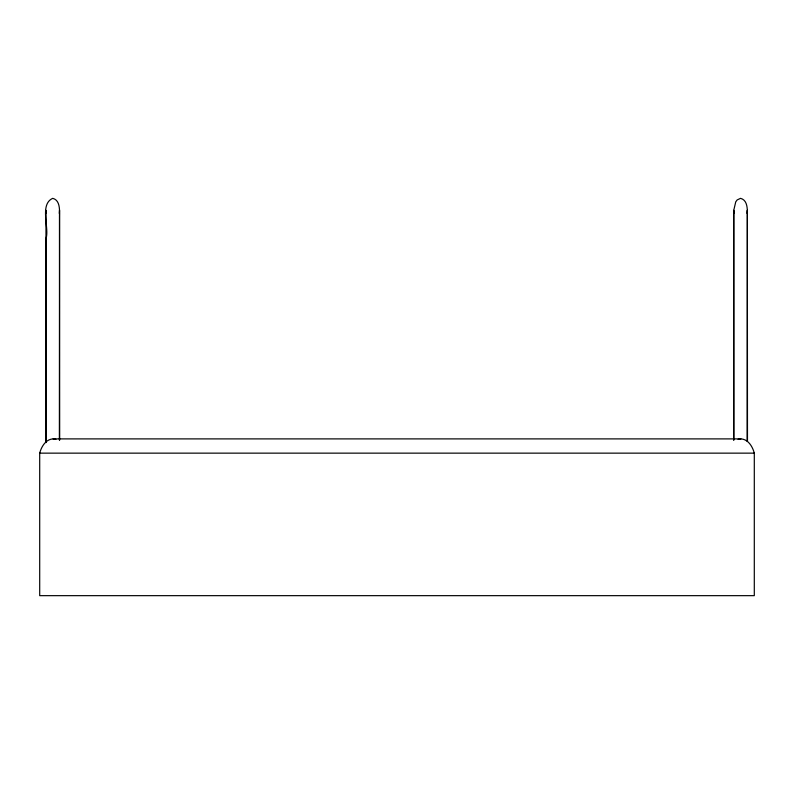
<?xml version="1.0" encoding="UTF-8"?>
<svg xmlns="http://www.w3.org/2000/svg" width="794" height="794" viewBox="0 0 794 794"><rect width="100%" height="100%" fill="white"/><g stroke="black" fill="none" stroke-linecap="round" stroke-linejoin="round"><path stroke-width="1.19" d="M45.814 442.536L45.893 238.825C49.824 228.712 39.025 204.376 52.732 198.341C60.721 200.346 59.461 211.244 59.55 217.496L59.679 440.065M59.371 440.055L59.52 210.321L59.292 213.417M733.616 440.075L733.755 210.341L735.74 201.855L737.15 199.949L740.534 198.341C748.524 200.346 747.263 211.244 747.353 217.496L747.482 441.295M747.174 441.295L747.323 210.321L747.094 213.417M39.7 453.146C41.407 446.714 45.695 439.271 53.099 438.893L740.901 438.893C748.305 439.271 752.593 446.714 754.3 453.146L754.3 595.659L39.7 595.659L39.7 453.146L754.3 453.146M738.073 439.33L740.901 438.893M53.099 438.893L55.927 439.33M733.993 213.437L733.755 210.341L733.914 440.065M46.191 213.437L45.953 210.341L46.121 442.536"/></g></svg>
